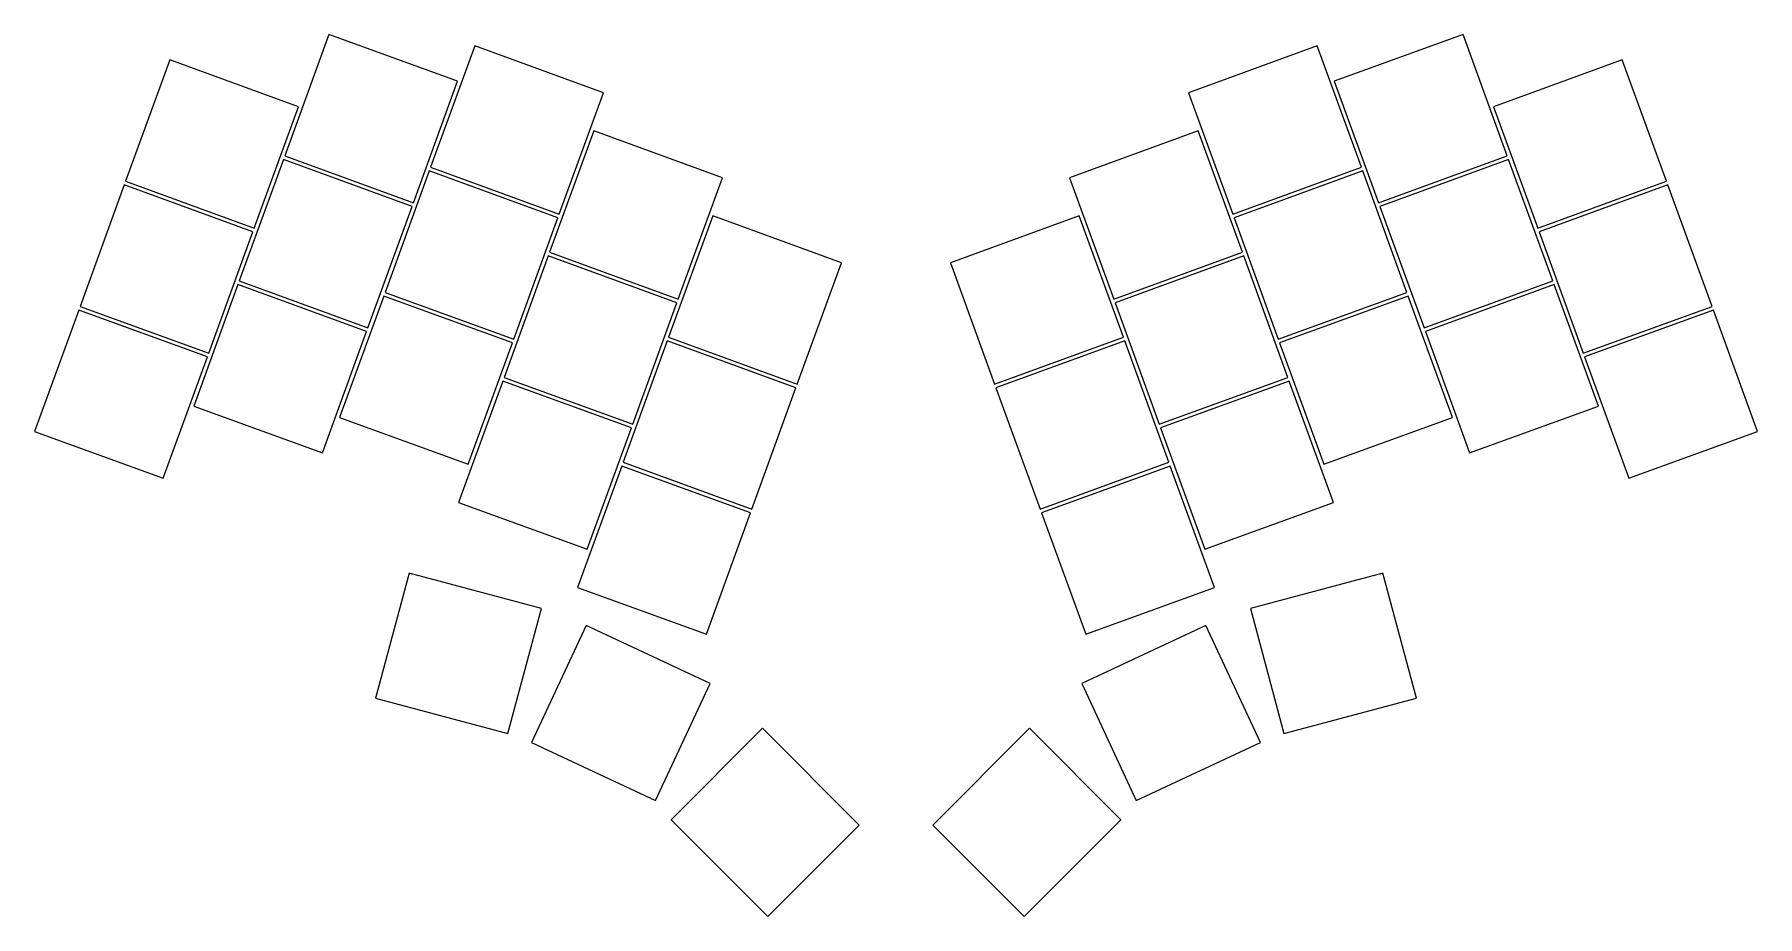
# Model space of a CAD drawing. Header units: millimetres. Extents: x 49 to 269, y -195 to -82.
import ezdxf

# ---------------------------------------------------------------- set-up
doc = ezdxf.new("R2010")
doc.units = ezdxf.units.MM

msp = doc.modelspace()

# ---------------------------------------------------------------- linework, layer by layer
for p, q in [((86.33, -82.24), (80.69, -97.74)), ((102.77, -88.22), (86.33, -82.24)), ((231.2, -82.24), (214.75, -88.22)), ((236.84, -97.74), (231.2, -82.24)), ((66, -85.48), (60.35, -100.98)), ((82.44, -91.46), (66, -85.48)), ((104.95, -83.69), (99.31, -99.2)), ((121.4, -89.68), (104.95, -83.69)), ((212.57, -83.69), (196.13, -89.68)), ((218.22, -99.2), (212.57, -83.69)), ((251.53, -85.48), (235.09, -91.46)), ((257.18, -100.98), (251.53, -85.48)), ((97.13, -103.73), (102.77, -88.22)), ((115.76, -105.18), (121.4, -89.68)), ((196.13, -89.68), (201.77, -105.18)), ((214.75, -88.22), (220.4, -103.73)), ((76.8, -106.97), (82.44, -91.46)), ((235.09, -91.46), (240.73, -106.97)), ((120.16, -94.55), (114.52, -110.05)), ((136.6, -100.53), (120.16, -94.55)), ((197.37, -94.55), (180.92, -100.53)), ((203.01, -110.05), (197.37, -94.55)), ((80.52, -98.21), (74.87, -113.72)), ((96.96, -104.2), (80.52, -98.21)), ((80.69, -97.74), (97.13, -103.73)), ((220.4, -103.73), (236.84, -97.74)), ((237.01, -98.21), (220.57, -104.2)), ((242.66, -113.72), (237.01, -98.21)), ((60.35, -100.98), (76.8, -106.97)), ((99.14, -99.67), (93.5, -115.17)), ((115.58, -105.65), (99.14, -99.67)), ((99.31, -99.2), (115.76, -105.18)), ((130.96, -116.04), (136.6, -100.53)), ((180.92, -100.53), (186.57, -116.04)), ((201.77, -105.18), (218.22, -99.2)), ((218.39, -99.67), (201.94, -105.65)), ((224.03, -115.17), (218.39, -99.67)), ((240.73, -106.97), (257.18, -100.98)), ((60.18, -101.45), (54.54, -116.96)), ((76.63, -107.44), (60.18, -101.45)), ((257.35, -101.45), (240.9, -107.44)), ((262.99, -116.96), (257.35, -101.45)), ((91.32, -119.7), (96.96, -104.2)), ((135.36, -105.4), (129.72, -120.91)), ((151.81, -111.39), (135.36, -105.4)), ((182.16, -105.4), (165.72, -111.39)), ((187.81, -120.91), (182.16, -105.4)), ((220.57, -104.2), (226.21, -119.7)), ((70.98, -122.94), (76.63, -107.44)), ((109.94, -121.16), (115.58, -105.65)), ((201.94, -105.65), (207.59, -121.16)), ((240.9, -107.44), (246.55, -122.94)), ((114.34, -110.52), (108.7, -126.03)), ((130.79, -116.51), (114.34, -110.52)), ((114.52, -110.05), (130.96, -116.04)), ((146.16, -126.89), (151.81, -111.39)), ((165.72, -111.39), (171.36, -126.89)), ((186.57, -116.04), (203.01, -110.05)), ((203.18, -110.52), (186.74, -116.51)), ((208.83, -126.03), (203.18, -110.52)), ((74.7, -114.19), (69.06, -129.69)), ((91.15, -120.17), (74.7, -114.19)), ((74.87, -113.72), (91.32, -119.7)), ((226.21, -119.7), (242.66, -113.72)), ((242.83, -114.19), (226.38, -120.17)), ((248.47, -129.69), (242.83, -114.19)), ((93.33, -115.64), (87.68, -131.15)), ((109.77, -121.63), (93.33, -115.64)), ((93.5, -115.17), (109.94, -121.16)), ((125.15, -132.01), (130.79, -116.51)), ((186.74, -116.51), (192.38, -132.01)), ((207.59, -121.16), (224.03, -115.17)), ((224.2, -115.64), (207.76, -121.63)), ((229.85, -131.15), (224.2, -115.64)), ((54.37, -117.43), (48.72, -132.93)), ((70.81, -123.41), (54.37, -117.43)), ((54.54, -116.96), (70.98, -122.94)), ((246.55, -122.94), (262.99, -116.96)), ((263.16, -117.43), (246.72, -123.41)), ((268.8, -132.93), (263.16, -117.43)), ((85.5, -135.68), (91.15, -120.17)), ((129.72, -120.91), (146.16, -126.89)), ((171.36, -126.89), (187.81, -120.91)), ((226.38, -120.17), (232.03, -135.68)), ((104.13, -137.13), (109.77, -121.63)), ((129.55, -121.38), (123.91, -136.88)), ((145.99, -127.36), (129.55, -121.38)), ((187.98, -121.38), (171.53, -127.36)), ((193.62, -136.88), (187.98, -121.38)), ((207.76, -121.63), (213.4, -137.13)), ((65.17, -138.92), (70.81, -123.41)), ((246.72, -123.41), (252.36, -138.92)), ((108.53, -126.5), (102.89, -142)), ((124.97, -132.48), (108.53, -126.5)), ((108.7, -126.03), (125.15, -132.01)), ((140.35, -142.87), (145.99, -127.36)), ((171.53, -127.36), (177.18, -142.87)), ((192.38, -132.01), (208.83, -126.03)), ((209, -126.5), (192.55, -132.48)), ((214.64, -142), (209, -126.5)), ((69.06, -129.69), (85.5, -135.68)), ((232.03, -135.68), (248.47, -129.69)), ((87.68, -131.15), (104.13, -137.13)), ((213.4, -137.13), (229.85, -131.15)), ((48.72, -132.93), (65.17, -138.92)), ((119.33, -147.99), (124.97, -132.48)), ((192.55, -132.48), (198.2, -147.99)), ((252.36, -138.92), (268.8, -132.93)), ((123.73, -137.35), (118.09, -152.86)), ((140.18, -143.34), (123.73, -137.35)), ((123.91, -136.88), (140.35, -142.87)), ((177.18, -142.87), (193.62, -136.88)), ((193.79, -137.35), (177.35, -143.34)), ((199.44, -152.86), (193.79, -137.35)), ((102.89, -142), (119.33, -147.99)), ((198.2, -147.99), (214.64, -142)), ((134.54, -158.84), (140.18, -143.34)), ((177.35, -143.34), (182.99, -158.84)), ((96.57, -151.04), (92.3, -166.98)), ((113.47, -155.57), (96.57, -151.04)), ((220.96, -151.04), (204.05, -155.57)), ((225.23, -166.98), (220.96, -151.04)), ((118.09, -152.86), (134.54, -158.84)), ((182.99, -158.84), (199.44, -152.86)), ((109.2, -171.51), (113.47, -155.57)), ((204.05, -155.57), (208.32, -171.51)), ((119.18, -157.72), (112.2, -172.68)), ((135.04, -165.12), (119.18, -157.72)), ((198.35, -157.72), (182.49, -165.12)), ((205.32, -172.68), (198.35, -157.72)), ((92.3, -166.98), (109.2, -171.51)), ((128.06, -180.07), (135.04, -165.12)), ((182.49, -165.12), (189.46, -180.07)), ((208.32, -171.51), (225.23, -166.98)), ((141.7, -170.85), (130.03, -182.52)), ((154.08, -183.22), (141.7, -170.85)), ((175.83, -170.85), (163.45, -183.22)), ((187.49, -182.52), (175.83, -170.85)), ((112.2, -172.68), (128.06, -180.07)), ((189.46, -180.07), (205.32, -172.68)), ((130.03, -182.52), (142.41, -194.89)), ((175.12, -194.89), (187.49, -182.52)), ((142.41, -194.89), (154.08, -183.22)), ((163.45, -183.22), (175.12, -194.89))]:
    msp.add_line(p, q)

doc.saveas('drawing.dxf')
